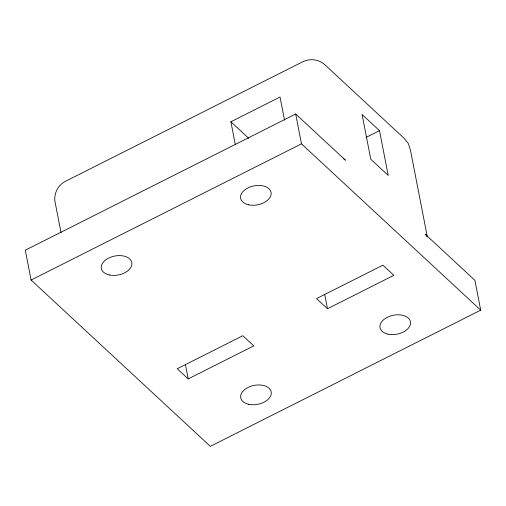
<?xml version="1.0" encoding="UTF-8"?>
<svg xmlns="http://www.w3.org/2000/svg" width="506" height="506" viewBox="0 0 506 506"><rect width="100%" height="100%" fill="white"/><g stroke="black" fill="none" stroke-linecap="round" stroke-linejoin="round"><path stroke-width="0.76" d="M235.379 144.918L230.881 121.769L280.039 97.007L284.536 120.156M343.7 158.859A19.392 12.043 -11 0 1 345.459 160.2L295.675 114.002L25.3 250.204L31.1 280.039L210.325 446.349L480.7 310.153L474.9 280.318L425.116 234.12A19.392 12.043 -11 0 1 427.134 236.789M31.1 280.039L301.475 143.843L480.7 310.153M366.085 137.411L379.5 130.656L388.203 175.405L370.778 159.238L362.075 114.482L379.5 130.656M188.213 378.905L253.753 345.889L242.804 335.725L177.258 368.747L188.213 378.905L185.36 364.244M327.496 308.749L393.858 275.315L382.909 265.15L316.541 298.584L327.496 308.749L324.643 294.087M230.881 121.769L248.813 138.41M427.298 236.757L410.499 150.333L408.355 143.609L404.073 138.252L324.416 64.338C318.4 59.196 309.602 58.26 302.582 61.865L64.983 181.553C58.026 185.253 53.908 193.355 54.901 201.16L61.055 232.798M295.675 114.002L301.475 143.843M387.868 334.105A15.515 9.639 -11 0 0 410.575 322.67A15.515 9.639 -11 0 0 387.273 317.3A15.515 9.639 -11 0 0 387.868 334.105M248.585 404.269A15.515 9.639 -11 0 0 271.292 392.833A15.515 9.639 -11 0 0 247.991 387.463A15.515 9.639 -11 0 0 248.585 404.269M109.188 274.916A15.515 9.639 -11 0 0 131.895 263.474A15.515 9.639 -11 0 0 108.594 258.111A15.515 9.639 -11 0 0 109.188 274.916M248.471 204.753A15.515 9.639 -11 0 0 271.178 193.317A15.515 9.639 -11 0 0 247.877 187.947A15.515 9.639 -11 0 0 248.471 204.753"/></g></svg>
